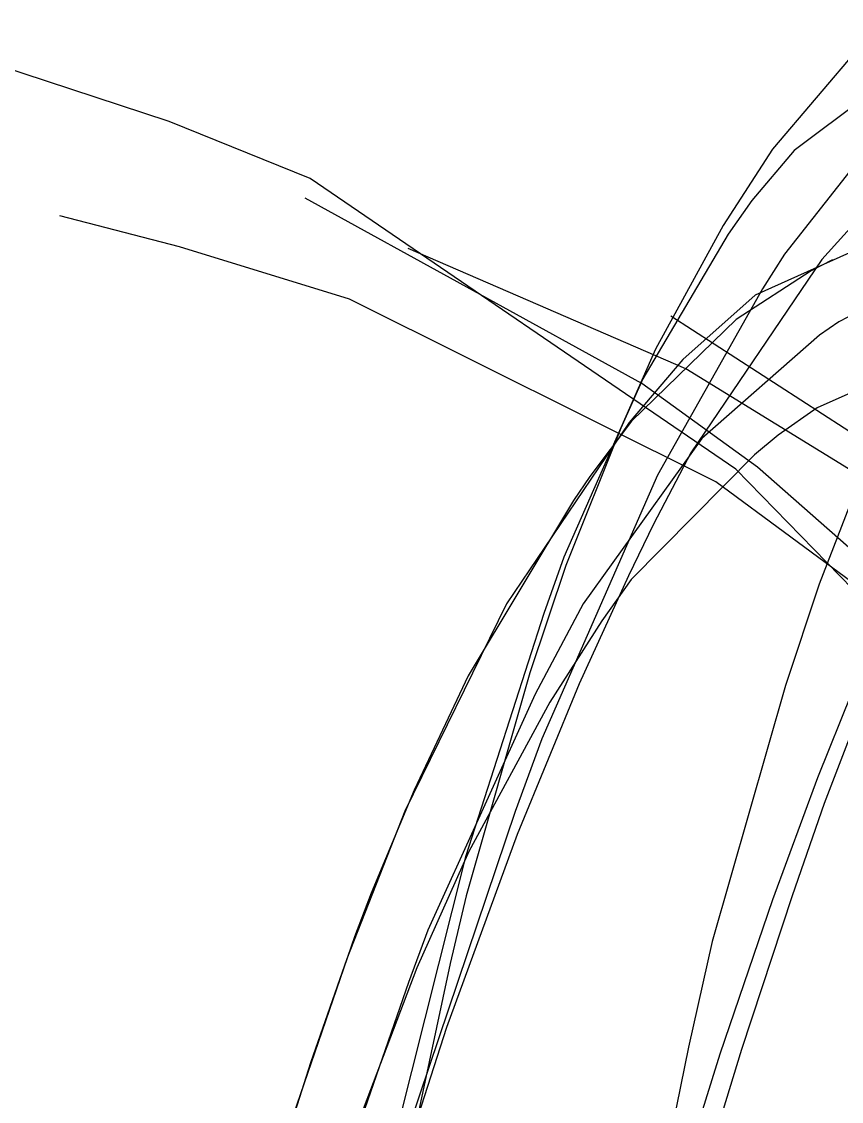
# Model space of a CAD drawing. Header units: metres. Extents: x -233 to 379, y -58 to 1087.
# Drawn here: x -85.29 to -66.08, y 62.79 to 88.11 of the extents above; entities that cross this region are included whole.
import ezdxf

# ---------------------------------------------------------------- set-up
doc = ezdxf.new("R2010")
doc.units = ezdxf.units.M

msp = doc.modelspace()

# ---------------------------------------------------------------- linework, layer by layer
for p, q in [((-81.827, 85.77, -1410.787), (-88.985, 88.109, -1414.439)), ((-65.645, 87.526, -1284.689), (-67.692, 85.119, -1282.683)), ((-65.33, 86.484, -1282.981), (-67.183, 85.087, -1279.533)), ((-78.527, 84.434, -1408.964), (-81.827, 85.77, -1410.787)), ((-67.692, 85.119, -1282.683), (-68.851, 83.327, -1281.86)), ((-67.183, 85.087, -1279.533), (-68.177, 83.914, -1278.024)), ((-65.428, 85.184, -1279.781), (-67.41, 82.659, -1277.585)), ((-64.626, 84.657, -1280.936), (-66.538, 82.53, -1278.502)), ((-68.555, 77.615, -1402.277), (-78.527, 84.434, -1408.964)), ((-70.757, 79.626, -1399.777), (-78.645, 83.971, -1405.041)), ((-68.177, 83.914, -1278.024), (-68.731, 83.126, -1277.286)), ((-81.588, 82.829, -1407.122), (-84.393, 83.554, -1408.907)), ((-68.851, 83.327, -1281.86), (-70.436, 80.426, -1281.034)), ((-68.731, 83.126, -1277.286), (-70.73, 79.733, -1275.023)), ((-77.604, 81.599, -1404.449), (-81.588, 82.829, -1407.122)), ((-65.312, 82.952, -1284.694), (-68.095, 81.695, -1278.887)), ((-69.726, 79.969, -1400.159), (-76.23, 82.786, -1403.872)), ((-67.41, 82.659, -1277.585), (-67.928, 81.84, -1277.16)), ((-66.538, 82.53, -1278.502), (-69.602, 78.001, -1275.695)), ((-66.284, 82.525, -1284.843), (-66.788, 82.266, -1283.803)), ((-66.788, 82.266, -1283.803), (-68.547, 81.123, -1280.424)), ((-67.928, 81.84, -1277.16), (-70.384, 77.478, -1275.594)), ((-69.021, 77.317, -1398.015), (-77.604, 81.599, -1404.449)), ((-68.095, 81.695, -1278.887), (-69.793, 80.186, -1276.129)), ((-65.066, 81.626, -1285.242), (-66.138, 81.07, -1282.944)), ((-68.547, 81.123, -1280.424), (-70.998, 78.739, -1276.523)), ((-60.429, 74.968, -1393.553), (-70.076, 81.203, -1399.782)), ((-66.138, 81.07, -1282.944), (-66.588, 80.76, -1282.068)), ((-66.588, 80.76, -1282.068), (-69.345, 78.336, -1277.261)), ((-70.436, 80.426, -1281.034), (-72.579, 75.551, -1280.513)), ((-69.793, 80.186, -1276.129), (-71.053, 78.71, -1274.429)), ((-64.008, 76.451, -1396.572), (-69.726, 79.969, -1400.159)), ((-64.629, 79.954, -1281.493), (-66.646, 79.057, -1278.157)), ((-70.73, 79.733, -1275.023), (-71.247, 78.579, -1274.637)), ((-68.04, 77.662, -1397.797), (-70.757, 79.626, -1399.777)), ((-66.646, 79.057, -1278.157), (-67.56, 78.412, -1276.878)), ((-70.998, 78.739, -1276.523), (-71.969, 77.445, -1275.31)), ((-71.053, 78.71, -1274.429), (-73.925, 74.457, -1271.389)), ((-71.247, 78.579, -1274.637), (-72.536, 75.357, -1273.925)), ((-69.345, 78.336, -1277.261), (-72.125, 74.455, -1273.88)), ((-67.56, 78.412, -1276.878), (-68.117, 77.949, -1276.165)), ((-69.602, 78.001, -1275.695), (-70.479, 76.326, -1275.247)), ((-68.117, 77.949, -1276.165), (-71.004, 75.025, -1272.941)), ((-70.384, 77.478, -1275.594), (-73.097, 71.296, -1275.163)), ((-64.065, 73.002, -1398.694), (-68.555, 77.615, -1402.277)), ((-65.511, 75.438, -1395.823), (-68.04, 77.662, -1397.797)), ((-65.555, 77.62, -1281.895), (-66.597, 74.917, -1281.807)), ((-71.969, 77.445, -1275.31), (-72.352, 76.877, -1274.884)), ((-64.684, 74.117, -1394.453), (-69.021, 77.317, -1398.015)), ((-72.352, 76.877, -1274.884), (-74.825, 72.768, -1272.518)), ((-70.479, 76.326, -1275.247), (-71.067, 75.117, -1275.027)), ((-72.579, 75.551, -1280.513), (-73.05, 74.229, -1280.549)), ((-72.536, 75.357, -1273.925), (-73.376, 72.839, -1273.763)), ((-71.067, 75.117, -1275.027), (-72.222, 72.583, -1274.74)), ((-71.004, 75.025, -1272.941), (-71.693, 74.056, -1272.41)), ((-66.597, 74.917, -1281.807), (-67.39, 72.544, -1281.948)), ((-73.925, 74.457, -1271.389), (-76.308, 69.593, -1270.09)), ((-72.125, 74.455, -1273.88), (-73.252, 72.343, -1273.019)), ((-73.05, 74.229, -1280.549), (-74.883, 68.526, -1281.023)), ((-71.693, 74.056, -1272.41), (-72.913, 72.15, -1271.627)), ((-65.21, 73.103, -1276.521), (-66.48, 69.779, -1274.881)), ((-74.825, 72.768, -1272.518), (-76.091, 70.086, -1271.808)), ((-73.376, 72.839, -1273.763), (-74.869, 67.614, -1274.028)), ((-72.222, 72.583, -1274.74), (-73.674, 69.053, -1274.706)), ((-67.39, 72.544, -1281.948), (-69.103, 66.538, -1282.824)), ((-73.252, 72.343, -1273.019), (-75.765, 66.804, -1271.862)), ((-65.834, 72.376, -1283.881), (-66.634, 70.376, -1283.17)), ((-72.913, 72.15, -1271.627), (-74.81, 68.652, -1270.856)), ((-73.097, 71.296, -1275.163), (-73.72, 69.591, -1275.348)), ((-66.634, 70.376, -1283.17), (-67.693, 67.517, -1282.494)), ((-76.091, 70.086, -1271.808), (-77.096, 67.671, -1271.491)), ((-66.48, 69.779, -1274.881), (-67.232, 67.614, -1274.249)), ((-76.308, 69.593, -1270.09), (-77.669, 66.135, -1269.965)), ((-73.72, 69.591, -1275.348), (-76.194, 62.264, -1276.696)), ((-73.674, 69.053, -1274.706), (-75.331, 64.522, -1275.164)), ((-74.81, 68.652, -1270.856), (-76.027, 65.924, -1270.758)), ((-74.883, 68.526, -1281.023), (-76.779, 61.019, -1282.481)), ((-77.096, 67.671, -1271.491), (-77.485, 66.647, -1271.441)), ((-74.869, 67.614, -1274.028), (-75.246, 66.026, -1274.299)), ((-67.232, 67.614, -1274.249), (-68.417, 64.01, -1273.611)), ((-67.693, 67.517, -1282.494), (-68.923, 63.903, -1282.086)), ((-77.485, 66.647, -1271.441), (-80.116, 59.019, -1271.721)), ((-75.765, 66.804, -1271.862), (-76.218, 65.581, -1271.856)), ((-69.103, 66.538, -1282.824), (-69.662, 64.062, -1283.448)), ((-77.669, 66.135, -1269.965), (-78.52, 63.696, -1270.141)), ((-76.027, 65.924, -1270.758), (-78.101, 60.473, -1271.255)), ((-75.246, 66.026, -1274.299), (-76.916, 58.169, -1276.164)), ((-76.218, 65.581, -1271.856), (-77.402, 62.185, -1272.029)), ((-75.331, 64.522, -1275.164), (-77.414, 58.036, -1276.561)), ((-69.662, 64.062, -1283.448), (-70.365, 60.585, -1284.479)), ((-68.923, 63.903, -1282.086), (-70.476, 58.933, -1282.109)), ((-68.417, 64.01, -1273.611), (-70.187, 58.257, -1273.397)), ((-78.52, 63.696, -1270.141), (-80.26, 58.163, -1271.007))]:
    msp.add_line(p, q)

doc.saveas('drawing.dxf')
